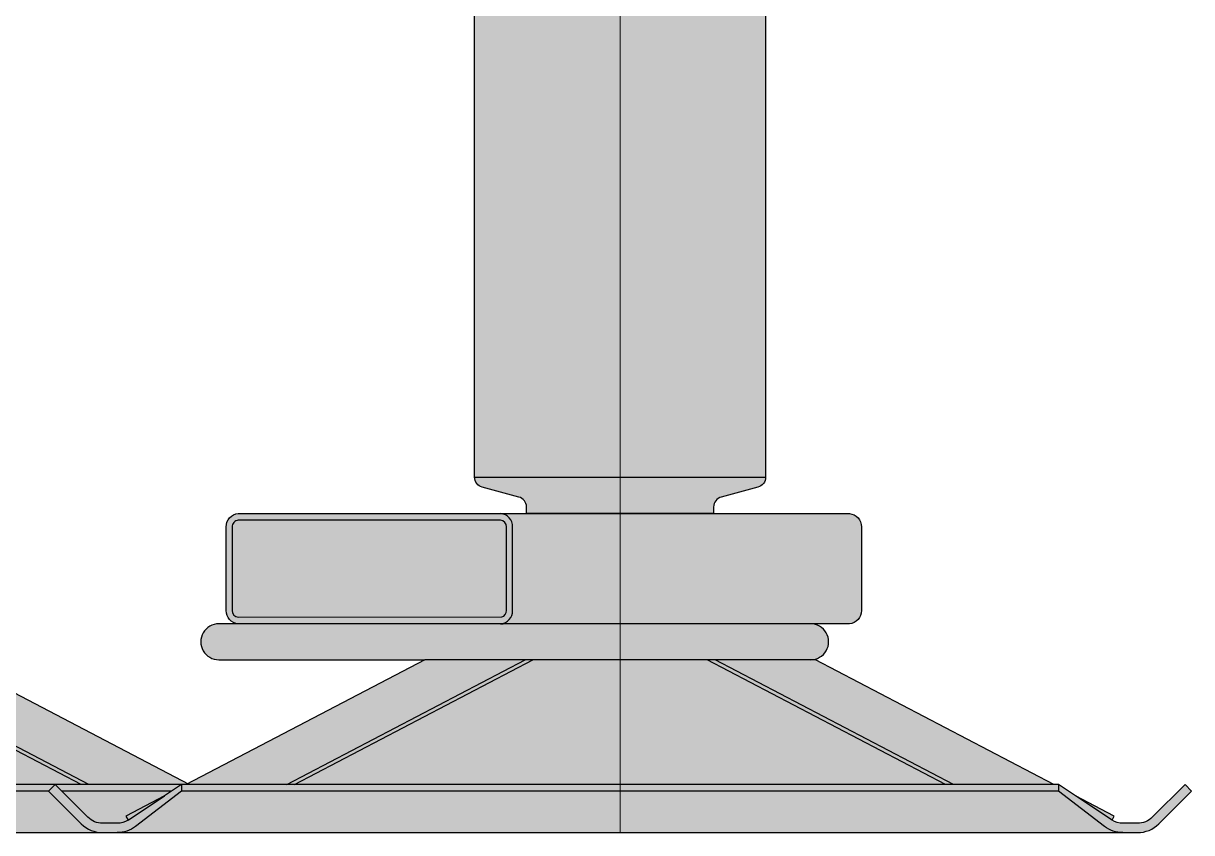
# Model space of a CAD drawing. Header units: millimetres. Extents: x -4300 to 16918, y -16722 to 12457.
# Drawn here: x -3369 to -2807, y -145 to 244 of the extents above; entities that cross this region are included whole.
import ezdxf
from ezdxf.enums import TextEntityAlignment as Align

# ---------------------------------------------------------------- set-up
doc = ezdxf.new("R2010")
doc.units = ezdxf.units.MM
doc.set_wipeout_variables(frame=1)
doc.layers.add('Техника KA-1300SL', color=250, linetype='Continuous')
doc.layers.add('Техника KA-1300SL Штрих', color=7, linetype='Continuous', true_color=0xffe79e)
doc.styles.add('arial', font='arial.ttf')

# ---------------------------------------------------------------- blocks, each defined once
blk = doc.blocks.new('KA-1300SL-20231016.134507')
at = {"color": 0, "linetype": 'ByBlock', "lineweight": -2, "transparency": 16777216}
blk.add_wipeout([(-44.99885840362549, 156.68310830269542), (-44.99885840362549, 156.68310830269542), (-45.264376217181336, 158.290270034431), (-46.03385496051442, 159.72601757659464), (-47.22512329267295, 160.8370298636856), (-48.71096767184645, 161.50466376197795), (-48.71096767184645, 161.50466376197795), (-66.29464315286901, 166.2145768372538), (-66.29464315286901, 166.2145768372538), (-67.7797245299003, 166.88473976743563), (-68.96945525701352, 167.9979000642295), (-69.73678599062015, 169.4351852115326), (-69.99977477209177, 171.04310994553452), (-69.99977477209177, 171.04310994553452), (-69.99977477209177, 1081.9017387748024), (69.99977477209177, 1081.9017387748024), (69.99977477209177, 171.04310994553452), (69.99977477209177, 171.04310994553452), (69.7367859906202, 169.4351852115326), (68.96945525701358, 167.9979000642295), (67.77972452990025, 166.88473976743563), (66.2946431528689, 166.2145768372538), (66.2946431528689, 166.2145768372538), (48.71096767184645, 161.50466376197795), (48.71096767184645, 161.50466376197795), (47.22512329267295, 160.8370298636856), (46.03385496051453, 159.72601757659464), (45.264376217181336, 158.290270034431), (44.99885840362538, 156.68310830269542), (44.99885840362538, 156.68310830269542), (44.99907498405804, 153.4995585028737), (-44.99864182319283, 153.4995585028737)], dxfattribs=at)
blk.add_lwpolyline([(-69.99977477209177, 171.0431099455345), (69.99977477209177, 171.0431099455345)], dxfattribs=at)
blk.add_wipeout([(-183.70405405822387, 100.5235003229136), (-183.70405405822387, 100.5235003229136), (-186.00540682022205, 101.10941629710459), (-187.91140725421803, 102.5259911837858), (-189.1360304541573, 104.56064596584079), (-189.4955027285614, 106.90804915828636), (-189.4955027285614, 106.90804915828627), (-189.4850362550642, 147.12372917213725), (-189.4850362550642, 147.12372917213725), (-189.13602716470098, 149.47655886340448), (-187.91263099354862, 151.51639138341054), (-186.0013580784526, 152.93224827776294), (-183.69358758472663, 153.50827800750997), (110.30267539844502, 153.4943227095064), (110.30267539844502, 153.4943227095064), (112.60606944039583, 152.90669227100605), (114.51299609747804, 151.48733876702758), (115.73697444279028, 149.44949415691786), (116.09412406878258, 147.09930740063652), (116.08365759528539, 106.8940938602864), (116.08365759528539, 106.8940938602864), (115.71030051016899, 104.55676539888503), (114.48656667050136, 102.53069152581526), (112.59157009740179, 101.112422215203), (110.30267539844502, 100.5095450249137), (110.30267539844502, 100.5095450249137)], dxfattribs=at)
at = {"layer": 'Техника KA-1300SL Штрих', "transparency": 16777216}
h = blk.add_hatch(color=256, dxfattribs=at)
h.dxf.hatch_style = 1
h.set_gradient(color1=(173, 173, 173), tint=1, name='CYLINDER')
edge = h.paths.add_edge_path()
edge.add_line((-44.99864182319288, 153.4995585028737), (-44.99885840362549, 156.6831083026955))
edge.add_arc((-49.98362770366439, 156.6850926860626), 4.984769695019785, 359.9771911639193, 435.2080631807074)
edge.add_line((-48.71096767184645, 161.504663761978), (-66.29464315286896, 166.2145768372538))
edge.add_arc((-65.01396649010633, 171.0331089301716), 4.985818312476197, 179.8850707507785, 255.11594277808348, ccw=False)
edge.add_line((-69.99977477209177, 171.0431099455345), (-69.99977477209177, 1081.901738774803))
edge.add_line((-69.99977477209177, 1081.901738774803), (69.99977477209177, 1081.901738774803))
edge.add_line((69.99977477209177, 1081.901738774803), (69.99977477209177, 171.0431099455345))
edge.add_arc((65.01396649010633, 171.0331089301716), 4.985818312476189, -75.11594277808348, 0.11492924922151815, ccw=False)
edge.add_line((66.29464315286896, 166.2145768372538), (48.71096767184645, 161.504663761978))
edge.add_arc((49.98362770366439, 156.6850926860626), 4.984769695019771, 104.7919368192926, 180.0228088360807)
edge.add_line((44.99885840362549, 156.6831083026955), (44.9990749840581, 153.4995585028737))
edge.add_line((44.9990749840581, 153.4995585028737), (-44.99864182319288, 153.4995585028737))
at = {"color": 0, "linetype": 'ByBlock', "lineweight": -2, "transparency": 16777216}
blk.add_lwpolyline([(-44.99864182319288, 153.4995585028737), (-44.99885840362549, 156.6831083026955, 0.3405780910974556), (-48.71096767184645, 161.504663761978), (-66.29464315286896, 166.2145768372538, -0.3405780911486678), (-69.99977477209177, 171.0431099455345), (-69.99977477209177, 1081.901738774803), (69.99977477209177, 1081.901738774803), (69.99977477209177, 171.0431099455345, -0.3405780911486678), (66.29464315286896, 166.2145768372538), (48.71096767184645, 161.504663761978, 0.3405780910974556), (44.99885840362549, 156.6831083026955), (44.9990749840581, 153.4995585028737)], format="xyb", close=True, dxfattribs=at)
blk.add_lwpolyline([(-57.54118248185841, 150.3090259408236), (-183.6935875847266, 150.3090259408236, 0.4196816323385041), (-186.5962895689008, 147.0993074006365), (-186.5962895689008, 106.9080491582863, 0.4092188558927823), (-183.6935875847266, 103.7087970916036), (-56.90970524732256, 103.7785735816069, 0.3358597625744904), (-54.63499167318514, 106.9080491582863), (-54.63499167318514, 147.0993074006365, 0.4104976208438133), (-57.54118248185841, 150.3090259408236)], format="xyb", dxfattribs=at)
blk.add_wipeout([(-193.0855031392857, 100.50954502491362), (-198.9448536886139, 98.22432708934934), (-201.70788878932993, 92.5745618813828), (-199.91413847480152, 86.5465713636342), (-194.5117334659621, 83.32659776228223), (-193.0855031392712, 83.2084643284033), (-93.99590968448317, 83.1979978549025), (-208.70845925118923, 23.190216451399465), (-211.00061694782198, 23.190216451399465), (-219.14702215579746, 17.751139055581007), (-237.7773449868837, 7.982430455009364), (-236.7235626467009, 5.955925954665872), (-236.7235626467009, 5.955925954665872), (-237.93227954632772, 5.331044269048505), (-239.21472369075147, 4.8762798455317125), (-240.54708443967073, 4.600076117817821), (-241.90462437065432, 4.50756125280526), (-241.90462437065432, 4.50756125280526), (-248.9939157550398, 4.50756125280526), (-248.9939157550398, 4.50756125280526), (-250.9449832778767, 4.698805283207946), (-252.821172375634, 5.267270961406666), (-254.55027990923963, 6.191081491256796), (-256.06576301695895, 7.434685008480358), (-256.06576301695895, 7.434685008480358), (-271.81780563537905, 23.190216451399465), (-274.9996135795591, 20.008408507212152), (-259.2301268386363, 4.238921766289479), (-259.2301268386363, 4.238921766289479), (-257.0349733622844, 2.439572246765067), (-254.5313034880557, 1.1024130793389872), (-251.81508353708082, 0.27869792464144894), (-248.99042693052613, 0), (-248.99042693052613, 0), (248.99042693052613, 0), (248.99042693052613, 0), (251.81508353708077, 0.27869792464144894), (254.5313034880557, 1.1024130793389872), (257.0349733622844, 2.439572246765067), (259.2301268386363, 4.238921766289366), (259.2301268386363, 4.238921766289479), (274.9996135795591, 20.008408507212152), (271.81780563537905, 23.190216451399465), (256.06576301695895, 7.434685008480358), (256.06576301695895, 7.434685008480358), (254.55027990923958, 6.191081491256796), (252.821172375634, 5.267270961406666), (250.9449832778767, 4.698805283207946), (248.9939157550398, 4.50756125280526), (248.9939157550398, 4.50756125280526), (241.90462437065432, 4.50756125280526), (241.90462437065432, 4.50756125280526), (240.54708443967073, 4.600076117817821), (239.21472369075147, 4.8762798455317125), (237.93227954632772, 5.331044269048505), (236.7235626467009, 5.955925954665872), (236.7235626467009, 5.955925954665872), (237.7773449868837, 7.982430455009364), (219.14702215579746, 17.751139055581007), (211.00061694782198, 23.190216451399465), (208.70845925118923, 23.190216451399465), (93.99590968448317, 83.1979978549025), (91.68791459128259, 83.2084643284033), (91.68791459128259, 83.2084643284033), (97.54726514061466, 85.49368226395791), (100.31030024134012, 91.14344747191973), (98.51654992682191, 97.17143798967135), (93.11414491798783, 100.39141159103241), (91.68791459129717, 100.50954502491362)], dxfattribs=at)
at = {"layer": 'Техника KA-1300SL Штрих', "true_color": 0xadadad, "transparency": 16777216}
h = blk.add_hatch(color=253, dxfattribs=at)
h.dxf.hatch_style = 1
edge = h.paths.add_edge_path()
edge.add_line((110.302675398445, 100.5095450249137), (-183.7040540582238, 100.5235003229136))
edge.add_arc((-183.3708750266528, 106.6447253355659), 6.130285794528575, 177.538126663608, 266.88445797669846, ccw=False)
edge.add_line((-189.4955027285614, 106.9080491582863), (-189.4850362550642, 147.1237291721372))
edge.add_arc((-183.4005712922015, 147.4234847690742), 6.091844326819144, 92.75697742531611, 182.8204379343773, ccw=False)
edge.add_line((-183.6935875847266, 153.5082780075099), (110.302675398445, 153.4943227095064))
edge.add_arc((109.9670308382551, 147.370425329868), 6.133088649866929, -2.533629905534781, 86.86281572892062, ccw=False)
edge.add_line((116.0941240687825, 147.0993074006365), (116.0836575952853, 106.8940938602864))
edge.add_arc((109.9003990601999, 106.6833034002815), 6.186850469320898, -86.27193057244762, 1.9524864233541166, ccw=False)
h = blk.add_hatch(color=253, dxfattribs=at)
h.dxf.hatch_style = 1
edge = h.paths.add_edge_path()
edge.add_arc((-193.08699391548, 91.85900467665851), 8.650540476710354, 89.99012602914438, 270.009873970952)
edge.add_line((-193.0855031392712, 83.20846432840335), (-93.9959096844832, 83.1979978549025))
edge.add_line((-93.9959096844832, 83.1979978549025), (-208.7084592511892, 23.19021645139946))
edge.add_line((-208.7084592511892, 23.19021645139946), (-211.000616947822, 23.19021645139946))
edge.add_line((-211.000616947822, 23.19021645139946), (-219.1470221557975, 17.75113905558101))
edge.add_line((-219.1470221557975, 17.75113905558101), (-237.7773449868837, 7.982430455009307))
edge.add_line((-237.7773449868837, 7.982430455009307), (-236.7235626467009, 5.955925954665872))
edge.add_arc((-241.9032384191916, 14.49358185234836), 9.986020695720564, 269.9920479666423, 301.2445994108719, ccw=False)
edge.add_line((-241.9046243706543, 4.507561252805317), (-248.9939157550398, 4.507561252805317))
edge.add_arc((-248.9992772241419, 14.50086032025127), 9.993300505677146, 224.9987412665296, 270.03073955057215, ccw=False)
edge.add_line((-256.065763016959, 7.434685008480301), (-271.817805635379, 23.19021645139946))
edge.add_line((-271.817805635379, 23.19021645139946), (-274.9996135795591, 20.00840850721215))
edge.add_line((-274.9996135795591, 20.00840850721215), (-259.2301268386364, 4.238921766289423))
edge.add_arc((-248.9860745197659, 14.49767812258876), 14.49767877591679, 225.0410909137076, 269.9827989863155)
edge.add_line((-248.9904269305262, 0), (248.9904269305262, 0))
edge.add_arc((248.9860745197659, 14.49767812258876), 14.49767877591679, 270.0172010136845, 314.9589090862924)
edge.add_line((259.2301268386364, 4.238921766289423), (274.9996135795591, 20.00840850721215))
edge.add_line((274.9996135795591, 20.00840850721215), (271.817805635379, 23.19021645139946))
edge.add_line((271.817805635379, 23.19021645139946), (256.065763016959, 7.434685008480301))
edge.add_arc((248.9992772241419, 14.50086032025127), 9.99330050567715, 269.9692604494278, 315.00125873347037, ccw=False)
edge.add_line((248.9939157550398, 4.507561252805317), (241.9046243706543, 4.507561252805317))
edge.add_arc((241.9032384191916, 14.49358185234836), 9.986020695720567, 238.755400589128, 270.0079520333577, ccw=False)
edge.add_line((236.7235626467009, 5.955925954665872), (237.7773449868837, 7.982430455009307))
edge.add_line((237.7773449868837, 7.982430455009307), (219.1470221557975, 17.75113905558101))
edge.add_line((219.1470221557975, 17.75113905558101), (211.000616947822, 23.19021645139946))
edge.add_line((211.000616947822, 23.19021645139946), (208.7084592511892, 23.19021645139946))
edge.add_line((208.7084592511892, 23.19021645139946), (93.9959096844832, 83.1979978549025))
edge.add_line((93.9959096844832, 83.1979978549025), (91.6879145912826, 83.20846432840335))
edge.add_arc((91.68940536749142, 91.85900467665851), 8.650540476710358, 269.9901260290479, 450.0098739708557)
edge.add_line((91.68791459129716, 100.5095450249137), (-193.0855031392857, 100.5095450249137))
at = {"color": 0, "linetype": 'ByBlock', "lineweight": 5, "transparency": 16777216}
blk.add_lwpolyline([(0, 0), (0, 1081.901738774803)], dxfattribs=at)
at = {"color": 0, "linetype": 'ByBlock', "lineweight": -2, "transparency": 16777216}
for points in [[(110.302675398445, 100.5095450249137), (-183.7040540582238, 100.5235003229136, -0.4108759740573999), (-189.4955027285614, 106.9080491582863), (-189.4850362550642, 147.1237291721372, -0.4145380066079302), (-183.6935875847266, 153.5082780075099), (110.302675398445, 153.4943227095064, -0.4111315768207408), (116.0941240687825, 147.0993074006365), (116.0836575952853, 106.8940938602864, -0.4051657233695981), (110.302675398445, 100.5095450249137)], [(-57.53769365735934, 100.5095450249137, 0.4139226479628388), (-51.73577851351729, 106.9080491582863), (-51.73577851351729, 147.0993074006365, 0.4111315786115211), (-57.52722718386212, 153.4943227095064)], [(241.9325349665887, 0.01046647203838802, -0.1668801363895578), (233.0918536831159, 3.014344366718433), (211.0075945968274, 20.00491968270944), (-211.0075945968274, 20.00491968270944), (-233.0918536831159, 3.014344366718433, -0.1668801363895578), (-241.9325349665887, 0.01046647203838802)]]:
    blk.add_lwpolyline(points, format="xyb", dxfattribs=at)
blk.add_lwpolyline([(-193.0855031392857, 100.5095450249137, 1.000172348153607), (-193.0855031392712, 83.20846432840335), (-93.9959096844832, 83.1979978549025), (-208.7084592511892, 23.19021645139946), (-211.000616947822, 23.19021645139946), (-219.1470221557975, 17.75113905558101), (-237.7773449868837, 7.982430455009307), (-236.7235626467009, 5.955925954665872, -0.1372165695538874), (-241.9046243706543, 4.507561252805317), (-248.9939157550398, 4.507561252805317, -0.199057514442165), (-256.065763016959, 7.434685008480301), (-271.817805635379, 23.19021645139946), (-274.9996135795591, 20.00840850721215), (-259.2301268386364, 4.238921766289423, 0.198647970728152), (-248.9904269305262, 0), (248.9904269305262, 0, 0.198647970728152), (259.2301268386364, 4.238921766289423), (274.9996135795591, 20.00840850721215), (271.817805635379, 23.19021645139946), (256.065763016959, 7.434685008480301, -0.199057514442165), (248.9939157550398, 4.507561252805317), (241.9046243706543, 4.507561252805317, -0.1372165695538874), (236.7235626467009, 5.955925954665872), (237.7773449868837, 7.982430455009307), (219.1470221557975, 17.75113905558101), (211.000616947822, 23.19021645139946), (208.7084592511892, 23.19021645139946), (93.9959096844832, 83.1979978549025), (91.6879145912826, 83.20846432840335, 1.000172348153607), (91.68791459129716, 100.5095450249137)], format="xyb", close=True, dxfattribs=at)
for points in [[(-160.3812622743644, 23.19021645139946), (-45.66871270765841, 83.1979978549025)], [(-156.6307759366464, 23.19021645139946), (-41.91822636994766, 83.1979978549025)], [(93.9959096844832, 83.1979978549025), (-93.9959096844832, 83.1979978549025)], [(156.6307759366464, 23.19021645139946), (41.91822636994766, 83.1979978549025)], [(160.3812622743644, 23.19021645139946), (45.66871270765841, 83.1979978549025)], [(-211.000616947822, 23.18323880239768), (-211.000616947822, 20.00840850721215)], [(208.7084592511892, 23.19021645139946), (-208.7084592511892, 23.19021645139946)], [(211.000616947822, 23.18323880239768), (211.000616947822, 20.00840850721215)], [(-236.7235626467009, 5.955925954665872), (-219.1470221557975, 17.75113905558101)], [(236.7235626467009, 5.955925954665872), (219.1470221557975, 17.75113905558101)]]:
    blk.add_lwpolyline(points, dxfattribs=at)
blk = doc.blocks.new('*U75')
at = {"color": 0, "linetype": 'ByBlock', "lineweight": -2, "transparency": 16777216}
blk.add_blockref('KA-1300SL-20231016.134507', (-3498, -144.9999999999999), dxfattribs=at)
at = {"layer": 'Defpoints', "color": 250, "linetype": 'ByBlock', "lineweight": -2, "transparency": 16777216, "style": 'arial', "width": 0.75}
blk.add_attdef('МАРКА', text='', height=250, rotation=45, dxfattribs=at).set_placement((5285.903167454881, 9967.29847344368), align=Align.MIDDLE_CENTER)
at = {"color": 0, "linetype": 'ByBlock', "lineweight": -2, "transparency": 16777216}
blk.add_blockref('KA-1300SL-20231016.134507', (-3082, -145), dxfattribs=at)

msp = doc.modelspace()

# ---------------------------------------------------------------- block references
at = {"layer": 'Техника KA-1300SL', "transparency": 33554687}
msp.add_blockref('*U75', (0, 0), dxfattribs=at)

doc.saveas('drawing.dxf')
